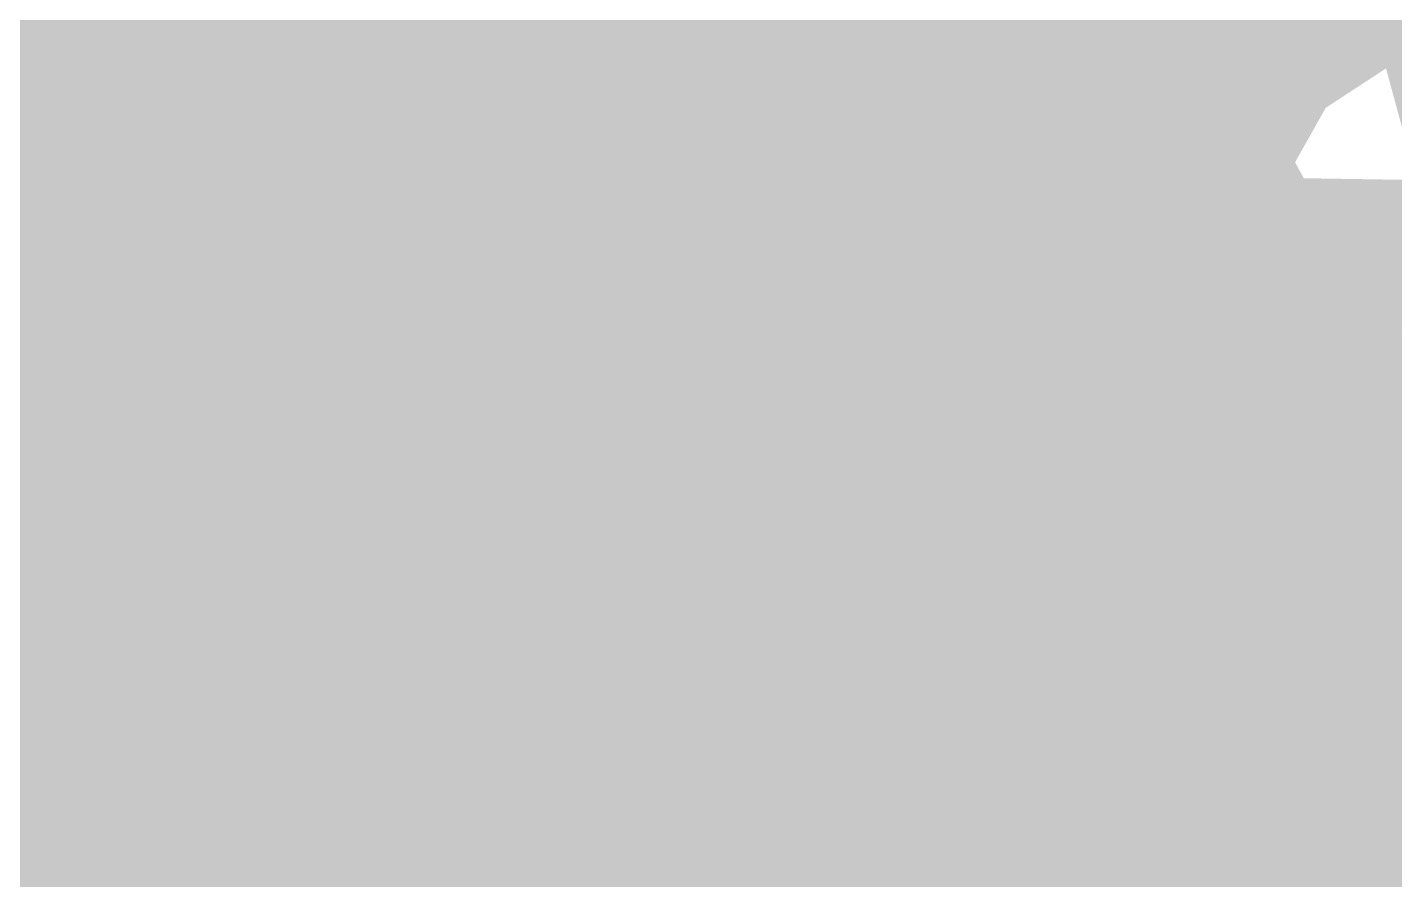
# Model space of a CAD drawing. Header units: millimetres. Extents: x -0.5 to 77.7, y -66.2 to -6.
# Drawn here: x 46.6762 to 46.8905, y -20.8095 to -20.6759 of the extents above; entities that cross this region are included whole.
import ezdxf

# ---------------------------------------------------------------- set-up
doc = ezdxf.new("R2010")
doc.units = ezdxf.units.MM
doc.header["$MEASUREMENT"] = 0
for name, color, linetype, true_color in [('Inner1', 7, 'Continuous', 0x999966), ('Inner2', 7, 'Continuous', 0x008000), ('Top-Silkscreen-Layer', 7, 'Continuous', 0xffcc00)]:
    doc.layers.add(name, color=color, linetype=linetype, true_color=true_color)

msp = doc.modelspace()

# ---------------------------------------------------------------- hatches: boundary and pattern name
at = {"layer": 'Inner1'}
msp.add_hatch(color=256, dxfattribs=at).paths.add_polyline_path([(77.23901, -6.45415), (77.23901, -65.68199), (-0.02286, -65.68199), (-0.02286, -6.45415)])
at = {"layer": 'Top-Silkscreen-Layer'}
for points in [[(46.82627, -20.72182), (46.82346, -20.77511), (46.83382, -20.79022), (46.85008, -20.79022), (46.88809, -20.74555), (46.88809, -20.72743), (46.87334, -20.71868)], [(46.74309, -20.72113), (46.73059, -20.72478), (46.73059, -20.74705), (46.73059, -20.76932), (46.74559, -20.77403), (46.76059, -20.77876), (46.76869, -20.76756)]]:
    msp.add_hatch(color=256, dxfattribs=at).paths.add_polyline_path(points)

# ---------------------------------------------------------------- linework, layer by layer
at = {"layer": 'Inner2', "const_width": 0.4}
msp.add_lwpolyline([(51.0541, -20.57404), (17.52604, -20.57404)], dxfattribs=at)
at = {"layer": 'Top-Silkscreen-Layer', "const_width": 0.254}
for points in [[(46.83902, -20.38126), (46.84197, -20.43528), (46.85449, -20.44075), (46.86379, -20.43109)], [(47.03448, -20.4992), (47.05087, -20.54363), (47.06742, -20.54363), (47.07038, -20.53292)], [(46.84559, -20.49084), (46.84911, -20.55682), (46.87031, -20.54297), (46.88301, -20.52567), (46.87574, -20.50954)], [(47.0291, -20.6136), (47.04897, -20.66979), (47.07006, -20.61578)], [(46.73935, -20.61551), (46.75098, -20.65832), (46.7694, -20.62554)], [(46.94481, -20.72577), (46.94559, -20.76744), (46.96809, -20.75077)], [(46.82932, -20.60815), (46.82546, -20.65804), (46.83335, -20.67552), (46.84846, -20.67552), (46.8848, -20.63252)], [(46.74309, -20.72113), (46.73059, -20.72478), (46.73059, -20.74705), (46.73059, -20.76932), (46.74559, -20.77403), (46.76059, -20.77876), (46.76869, -20.76756)], [(46.82627, -20.72182), (46.82346, -20.77511), (46.83382, -20.79022), (46.85008, -20.79022), (46.88809, -20.74555), (46.88809, -20.72743), (46.87334, -20.71868)], [(46.9291, -20.95192), (46.95196, -21.01385), (46.97024, -20.95405)], [(46.44164, -20.84326), (46.43194, -20.86446), (46.43059, -20.87848), (46.44376, -20.88396), (46.4731, -20.86609)], [(46.64184, -20.84309), (46.63194, -20.86446), (46.63059, -20.87848), (46.64443, -20.88423), (46.65825, -20.88997), (46.66625, -20.8808), (46.67426, -20.87162), (46.66951, -20.85529)], [(46.74406, -20.83484), (46.72701, -20.85087), (46.72149, -20.86476), (46.72725, -20.87926), (46.77452, -20.88468), (46.78343, -20.87068), (46.77595, -20.85408)], [(46.83002, -20.82586), (46.82085, -20.89146), (46.8336, -20.91064), (46.84998, -20.91064), (46.87804, -20.89637), (46.88972, -20.88211), (46.88902, -20.86085), (46.88832, -20.8396), (46.87446, -20.82658)], [(46.93334, -20.84434), (46.92898, -20.86872), (46.93059, -20.88483), (46.94755, -20.88483), (46.96861, -20.85186), (46.96334, -20.83609), (46.95133, -20.83609)], [(46.72627, -21.06588), (46.72536, -21.12484), (46.77506, -21.1271)], [(46.72838, -20.95325), (46.73061, -21.00813), (46.77773, -20.96015), (46.76737, -20.94504), (46.75084, -20.94504)]]:
    msp.add_lwpolyline(points, close=True, dxfattribs=at)

doc.saveas('drawing.dxf')
